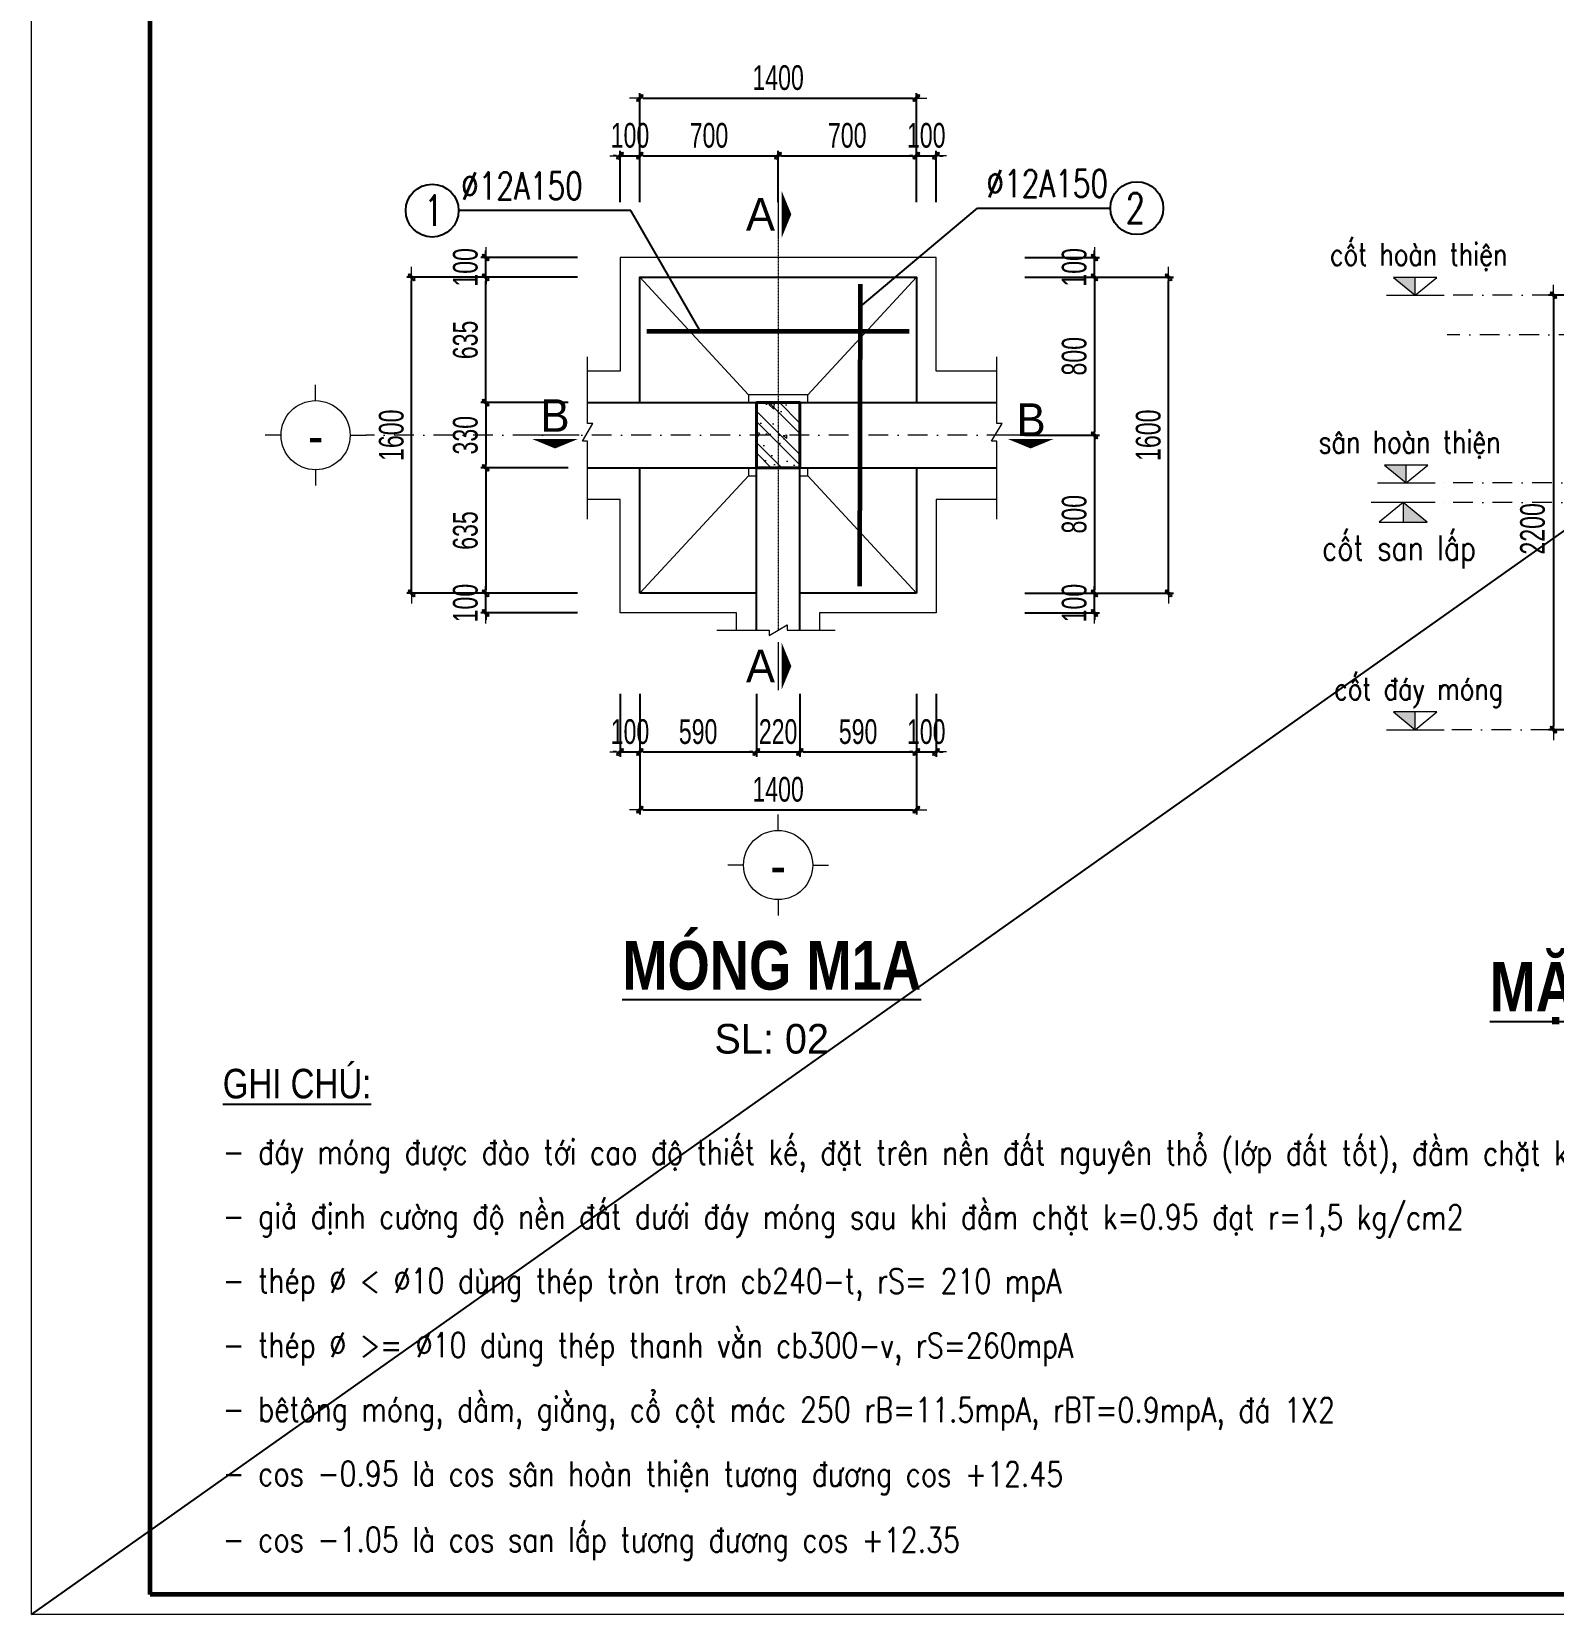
# Model space of a CAD drawing. Header units: millimetres. Extents: x -211129 to 461116, y -574633 to 115.
# Drawn here: x -99409 to -91705, y -546541 to -538527 of the extents above; entities that cross this region are included whole.
import ezdxf
from ezdxf.enums import TextEntityAlignment as Align

# ---------------------------------------------------------------- set-up
doc = ezdxf.new("R2010")
doc.units = ezdxf.units.MM
doc.header["$MEASUREMENT"] = 0
doc.header["$PDMODE"] = 32
doc.linetypes.add('DASHDOT', pattern=[1, 0.5, -0.25, 0, -0.25])
doc.linetypes.add('HIDDEN', pattern=[0.375, 0.25, -0.125])
doc.layers.get('Defpoints').update_dxf_attribs({"color": 1})
doc.layers.add('KCS_Plotter', color=11, linetype='Continuous', plot=False)
for name, color, linetype, lineweight in [('Khungten_LCDI', 7, 'Continuous', 5), ('LC Dim', 8, 'Continuous', 18), ('LC Hatch', 252, 'Continuous', 9), ('LC ISO', 153, 'Continuous', 13), ('LC Khac', 4, 'Continuous', 9), ('LC MANH DUT', 35, 'HIDDEN', 5), ('LC Net dam2', 6, 'Continuous', 40), ('LC Net dam3', 1, 'Continuous', 60), ('LC Net manh', 133, 'Continuous', 5), ('LC Net thay', 63, 'Continuous', 25), ('LC Net truc', 79, 'DASHDOT', 13), ('LC Text1', 3, 'Continuous', 20), ('LC Text2', 7, 'Continuous', 25)]:
    doc.layers.add(name, color=color, linetype=linetype, lineweight=lineweight)
doc.styles.add('HOATBIF', font='hoatbif.shx', dxfattribs={"width": 0.7})
doc.styles.add('Khungten', font='VHAVAN.TTF', dxfattribs={"width": 0.9, "height": 5000})
doc.styles.add('LC 1', font='VHAVANB.TTF')
doc.styles.add('LC 3', font='vnsimli.shx', dxfattribs={"width": 0.75})
doc.styles.add('LC3', font='VHARIALB.TTF', dxfattribs={"width": 0.8})
doc.styles.add('T1', font='Vnsimli.shx', dxfattribs={"width": 0.8})
doc.styles.add('T2', font='VHARIAL.TTF', dxfattribs={"width": 0.8})
doc.styles.add('Title', font='VHBLACK.TTF', dxfattribs={"width": 0.8})
doc.dimstyles.new('1-100(1-50)', dxfattribs={"dimscale": 50, "dimtxt": 2.5, "dimasz": 0.35, "dimexe": 0.5, "dimexo": 0, "dimgap": 0.8, "dimtad": 1, "dimdec": 0, "dimzin": 0, "dimdsep": 46, "dimtxsty": 'HOATBIF', "dimblk1": 'DOT', "dimblk2": 'DOT', "dimsah": 1, "dimcen": -1, "dimdle": 1, "dimclrd": 256, "dimclre": 256, "dimclrt": 4, "dimadec": 3, "dimazin": 2, "dimtfac": 0.333333, "dimtdec": 0, "dimtix": 1, "dimtmove": 2, "dimatfit": 3, "dimldrblk": 'DOT', "dimfxl": 1, "dimtvp": 0.833333, "dimtolj": 1, "dimtzin": 0, "dimarcsym": 0})

# ---------------------------------------------------------------- blocks, each defined once
blk = doc.blocks.new('lcdi fix')
at = {"layer": 'Defpoints', "lineweight": 0}
blk.add_lwpolyline([(-1200, -14850), (-1200, 14850), (40800, 14850), (40800, -14850)], close=True, dxfattribs=at)
at = {"layer": 'Khungten_LCDI', "color": 5, "lineweight": 60}
blk.add_lwpolyline([(0, -14650), (0, 14650), (40600, 14650), (40600, -14650)], close=True, dxfattribs=at)
at = {"color": 7, "style": 'Khungten', "width": 0.8}
for tag, p in [('REVISION', (39499, -10746)), ('NGAYHT', (39546, -11609))]:
    blk.add_attdef(tag, text='', height=200, dxfattribs=at).set_placement(p, align=Align.CENTER)
at = {"layer": 'LC Text1', "color": 3, "style": 'LC 1', "width": 1.834006}
for tag, p, p2 in [('TENBANVE1', (36913, -8886), (40339, -8886)), ('TENBANVE2', (36913, -9562), (40339, -9562))]:
    blk.add_attdef(tag, text='', height=250, dxfattribs=at).set_placement(p, p2, align=Align.FIT)
at = {"layer": 'LC Text1', "style": 'Title', "width": 0.7}
blk.add_attdef('SOBANVE', text='', height=250, dxfattribs=at).set_placement((39562, -13896), align=Align.CENTER)
blk = doc.blocks.new('DOT')
at = {"layer": 'LC Dim'}
blk.add_line((-3, 0), (3, 0), dxfattribs=at)
at = {"layer": 'LC Dim', "color": 4}
blk.add_line((-1, -1), (1, 1), dxfattribs=at)
blk.add_lwpolyline([(0.5, 1), (-1, -0.5), (-0.5, -1), (1, 0.5)], close=True, dxfattribs=at)
blk = doc.blocks.new('*D104')
at = {"layer": 'Defpoints', "color": 0, "ltscale": 2, "transparency": 16777216}
for p in [(-96430, -541881.1), (-96330, -541881.1), (-96330, -542174.8)]:
    blk.add_point(p, dxfattribs=at)
at = {"layer": 'LC Dim', "lineweight": -2, "ltscale": 2, "transparency": 16777216}
for p, q in [((-96430, -541881.1), (-96430, -542199.8)), ((-96330, -541881.1), (-96330, -542199.8)), ((-96447.5, -542174.8), (-96465, -542174.8)), ((-96430, -542174.8), (-96330, -542174.8)), ((-96312.5, -542174.8), (-96295, -542174.8))]:
    blk.add_line(p, q, dxfattribs=at)
at = {"layer": 'LC Dim', "lineweight": -2, "ltscale": 2, "transparency": 16777216, "xscale": 17.5, "yscale": 17.5, "zscale": 17.5}
blk.add_blockref('DOT', (-96430, -542174.8), dxfattribs=at)
at = {"layer": 'LC Dim', "lineweight": -2, "ltscale": 2, "transparency": 16777216, "xscale": 17.5, "yscale": 17.5, "zscale": 17.5, "rotation": 180}
blk.add_blockref('DOT', (-96330, -542174.8), dxfattribs=at)
at = {"layer": 'LC Dim', "color": 4, "ltscale": 2, "transparency": 16777216, "insert": (-96380, -542072.3), "char_height": 125, "attachment_point": 5, "style": 'HOATBIF'}
blk.add_mtext('\\A1;100', dxfattribs=at)
blk = doc.blocks.new('_Dot')
at = {"color": 0, "linetype": 'ByBlock', "lineweight": -2}
blk.add_line((-0.5, 0), (-1, 0), dxfattribs=at)
at = {"color": 0, "linetype": 'ByBlock', "const_width": 0.5}
blk.add_lwpolyline([(-0.25, 0, 1), (0.25, 0, 1)], format="xyb", close=True, dxfattribs=at)
blk = doc.blocks.new('*D105')
at = {"layer": 'Defpoints', "color": 0, "transparency": 16777216}
for p in [(-96330, -541881.1), (-95740, -541881.1), (-95740, -542174.8)]:
    blk.add_point(p, dxfattribs=at)
at = {"layer": 'LC Dim', "lineweight": -2, "transparency": 16777216}
for p, q in [((-96330, -541881.1), (-96330, -542199.8)), ((-95740, -541881.1), (-95740, -542199.8)), ((-96312.5, -542174.8), (-95757.5, -542174.8))]:
    blk.add_line(p, q, dxfattribs=at)
at = {"layer": 'LC Dim', "lineweight": -2, "transparency": 16777216, "xscale": 17.5, "yscale": 17.5, "zscale": 17.5, "rotation": 180}
blk.add_blockref('DOT', (-96330, -542174.8), dxfattribs=at)
at = {"layer": 'LC Dim', "lineweight": -2, "transparency": 16777216, "xscale": 17.5, "yscale": 17.5, "zscale": 17.5}
blk.add_blockref('DOT', (-95740, -542174.8), dxfattribs=at)
at = {"layer": 'LC Dim', "color": 4, "transparency": 16777216, "insert": (-96035, -542072.3), "char_height": 125, "attachment_point": 5, "style": 'HOATBIF'}
blk.add_mtext('\\A1;590', dxfattribs=at)
blk = doc.blocks.new('*D106')
at = {"layer": 'Defpoints', "color": 0, "transparency": 16777216}
for p in [(-95520, -541881.1), (-94930, -541881.1), (-94930, -542174.8)]:
    blk.add_point(p, dxfattribs=at)
at = {"layer": 'LC Dim', "lineweight": -2, "transparency": 16777216}
for p, q in [((-95520, -541881.1), (-95520, -542199.8)), ((-94930, -541881.1), (-94930, -542199.8)), ((-95502.5, -542174.8), (-94947.5, -542174.8))]:
    blk.add_line(p, q, dxfattribs=at)
at = {"layer": 'LC Dim', "lineweight": -2, "transparency": 16777216, "xscale": 17.5, "yscale": 17.5, "zscale": 17.5, "rotation": 180}
blk.add_blockref('DOT', (-95520, -542174.8), dxfattribs=at)
at = {"layer": 'LC Dim', "lineweight": -2, "transparency": 16777216, "xscale": 17.5, "yscale": 17.5, "zscale": 17.5}
blk.add_blockref('DOT', (-94930, -542174.8), dxfattribs=at)
at = {"layer": 'LC Dim', "color": 4, "transparency": 16777216, "insert": (-95225, -542072.3), "char_height": 125, "attachment_point": 5, "style": 'HOATBIF'}
blk.add_mtext('\\A1;590', dxfattribs=at)
blk = doc.blocks.new('*D107')
at = {"layer": 'Defpoints', "color": 0, "transparency": 16777216}
for p in [(-94930, -541881.1), (-94830, -541881.1), (-94830, -542174.8)]:
    blk.add_point(p, dxfattribs=at)
at = {"layer": 'LC Dim', "lineweight": -2, "transparency": 16777216}
for p, q in [((-94930, -541881.1), (-94930, -542199.8)), ((-94830, -541881.1), (-94830, -542199.8)), ((-94947.5, -542174.8), (-94965, -542174.8)), ((-94930, -542174.8), (-94830, -542174.8)), ((-94812.5, -542174.8), (-94795, -542174.8))]:
    blk.add_line(p, q, dxfattribs=at)
at = {"layer": 'LC Dim', "lineweight": -2, "transparency": 16777216, "xscale": 17.5, "yscale": 17.5, "zscale": 17.5}
blk.add_blockref('DOT', (-94930, -542174.8), dxfattribs=at)
at = {"layer": 'LC Dim', "lineweight": -2, "transparency": 16777216, "xscale": 17.5, "yscale": 17.5, "zscale": 17.5, "rotation": 180}
blk.add_blockref('DOT', (-94830, -542174.8), dxfattribs=at)
at = {"layer": 'LC Dim', "color": 4, "transparency": 16777216, "insert": (-94880, -542072.3), "char_height": 125, "attachment_point": 5, "style": 'HOATBIF'}
blk.add_mtext('\\A1;100', dxfattribs=at)
blk = doc.blocks.new('*D108')
at = {"layer": 'Defpoints', "color": 0, "transparency": 16777216}
for p in [(-96330, -541881.1), (-94930, -541881.1), (-94930, -542467)]:
    blk.add_point(p, dxfattribs=at)
at = {"layer": 'LC Dim', "lineweight": -2, "transparency": 16777216}
for p, q in [((-96330, -541881.1), (-96330, -542492)), ((-94930, -541881.1), (-94930, -542492)), ((-96312.5, -542467), (-94947.5, -542467))]:
    blk.add_line(p, q, dxfattribs=at)
at = {"layer": 'LC Dim', "lineweight": -2, "transparency": 16777216, "xscale": 17.5, "yscale": 17.5, "zscale": 17.5, "rotation": 180}
blk.add_blockref('DOT', (-96330, -542467), dxfattribs=at)
at = {"layer": 'LC Dim', "lineweight": -2, "transparency": 16777216, "xscale": 17.5, "yscale": 17.5, "zscale": 17.5}
blk.add_blockref('DOT', (-94930, -542467), dxfattribs=at)
at = {"layer": 'LC Dim', "color": 4, "transparency": 16777216, "insert": (-95630, -542364.5), "char_height": 125, "attachment_point": 5, "style": 'HOATBIF'}
blk.add_mtext('\\A1;1400', dxfattribs=at)
blk = doc.blocks.new('*D109')
at = {"layer": 'Defpoints', "color": 0, "transparency": 16777216}
for p in [(-94380.1, -541370.9), (-94028, -541370.9), (-94380.1, -541470.9)]:
    blk.add_point(p, dxfattribs=at)
at = {"layer": 'LC Dim', "lineweight": -2, "transparency": 16777216}
for p, q in [((-94380.1, -541370.9), (-94003, -541370.9)), ((-94028, -541353.4), (-94028, -541335.9)), ((-94028, -541470.9), (-94028, -541370.9)), ((-94380.1, -541470.9), (-94003, -541470.9)), ((-94028, -541488.4), (-94028, -541505.9))]:
    blk.add_line(p, q, dxfattribs=at)
at = {"layer": 'LC Dim', "lineweight": -2, "transparency": 16777216, "xscale": 17.5, "yscale": 17.5, "zscale": 17.5}
for p, rotation in [((-94028, -541370.9), 270), ((-94028, -541470.9), 90)]:
    blk.add_blockref('DOT', p, dxfattribs=dict(at, rotation=rotation))
at = {"layer": 'LC Dim', "color": 4, "transparency": 16777216, "insert": (-94130.5, -541420.9), "char_height": 125, "attachment_point": 5, "rotation": 90, "style": 'HOATBIF'}
blk.add_mtext('\\A1;100', dxfattribs=at)
blk = doc.blocks.new('*D110')
at = {"layer": 'Defpoints', "color": 0, "transparency": 16777216}
for p in [(-94380.1, -539670.9), (-94028, -539670.9), (-94380.1, -539770.9)]:
    blk.add_point(p, dxfattribs=at)
at = {"layer": 'LC Dim', "lineweight": -2, "transparency": 16777216}
for p, q in [((-94028, -539653.4), (-94028, -539635.9)), ((-94380.1, -539670.9), (-94003, -539670.9)), ((-94028, -539770.9), (-94028, -539670.9)), ((-94380.1, -539770.9), (-94003, -539770.9)), ((-94028, -539788.4), (-94028, -539805.9))]:
    blk.add_line(p, q, dxfattribs=at)
at = {"layer": 'LC Dim', "lineweight": -2, "transparency": 16777216, "xscale": 17.5, "yscale": 17.5, "zscale": 17.5}
for p, rotation in [((-94028, -539670.9), 270), ((-94028, -539770.9), 90)]:
    blk.add_blockref('DOT', p, dxfattribs=dict(at, rotation=rotation))
at = {"layer": 'LC Dim', "color": 4, "transparency": 16777216, "insert": (-94130.5, -539720.9), "char_height": 125, "attachment_point": 5, "rotation": 90, "style": 'HOATBIF'}
blk.add_mtext('\\A1;100', dxfattribs=at)
blk = doc.blocks.new('*D111')
at = {"layer": 'Defpoints', "color": 0, "transparency": 16777216}
for p in [(-94380.1, -539770.9), (-93653, -539770.9), (-94380.1, -541370.9)]:
    blk.add_point(p, dxfattribs=at)
at = {"layer": 'LC Dim', "lineweight": -2, "transparency": 16777216}
for p, q in [((-94380.1, -539770.9), (-93628, -539770.9)), ((-93653, -541353.4), (-93653, -539788.4)), ((-94380.1, -541370.9), (-93628, -541370.9))]:
    blk.add_line(p, q, dxfattribs=at)
at = {"layer": 'LC Dim', "lineweight": -2, "transparency": 16777216, "xscale": 17.5, "yscale": 17.5, "zscale": 17.5}
for p, rotation in [((-93653, -539770.9), 90), ((-93653, -541370.9), 270)]:
    blk.add_blockref('DOT', p, dxfattribs=dict(at, rotation=rotation))
at = {"layer": 'LC Dim', "color": 4, "transparency": 16777216, "insert": (-93755.5, -540570.9), "char_height": 125, "attachment_point": 5, "rotation": 90, "style": 'HOATBIF'}
blk.add_mtext('\\A1;1600', dxfattribs=at)
blk = doc.blocks.new('*D112')
at = {"layer": 'Defpoints', "color": 0, "ltscale": 2, "transparency": 16777216}
for p in [(-96330, -539155.6), (-96430, -539390.2), (-96330, -539390.2)]:
    blk.add_point(p, dxfattribs=at)
at = {"layer": 'LC Dim', "lineweight": -2, "ltscale": 2, "transparency": 16777216}
for p, q in [((-96447.5, -539155.6), (-96465, -539155.6)), ((-96430, -539390.2), (-96430, -539130.6)), ((-96430, -539155.6), (-96330, -539155.6)), ((-96330, -539390.2), (-96330, -539130.6)), ((-96312.5, -539155.6), (-96295, -539155.6))]:
    blk.add_line(p, q, dxfattribs=at)
at = {"layer": 'LC Dim', "lineweight": -2, "ltscale": 2, "transparency": 16777216, "xscale": 17.5, "yscale": 17.5, "zscale": 17.5}
blk.add_blockref('DOT', (-96430, -539155.6), dxfattribs=at)
at = {"layer": 'LC Dim', "lineweight": -2, "ltscale": 2, "transparency": 16777216, "xscale": 17.5, "yscale": 17.5, "zscale": 17.5, "rotation": 180}
blk.add_blockref('DOT', (-96330, -539155.6), dxfattribs=at)
at = {"layer": 'LC Dim', "color": 4, "ltscale": 2, "transparency": 16777216, "insert": (-96380, -539053.1), "char_height": 125, "attachment_point": 5, "style": 'HOATBIF'}
blk.add_mtext('\\A1;100', dxfattribs=at)
blk = doc.blocks.new('*D113')
at = {"layer": 'Defpoints', "color": 0, "transparency": 16777216}
for p in [(-95630, -539155.6), (-96330, -539390.2), (-95630, -539390.2)]:
    blk.add_point(p, dxfattribs=at)
at = {"layer": 'LC Dim', "lineweight": -2, "transparency": 16777216}
for p, q in [((-96330, -539390.2), (-96330, -539130.6)), ((-96312.5, -539155.6), (-95647.5, -539155.6)), ((-95630, -539390.2), (-95630, -539130.6))]:
    blk.add_line(p, q, dxfattribs=at)
at = {"layer": 'LC Dim', "lineweight": -2, "transparency": 16777216, "xscale": 17.5, "yscale": 17.5, "zscale": 17.5, "rotation": 180}
blk.add_blockref('DOT', (-96330, -539155.6), dxfattribs=at)
at = {"layer": 'LC Dim', "lineweight": -2, "transparency": 16777216, "xscale": 17.5, "yscale": 17.5, "zscale": 17.5}
blk.add_blockref('DOT', (-95630, -539155.6), dxfattribs=at)
at = {"layer": 'LC Dim', "color": 4, "transparency": 16777216, "insert": (-95980, -539053.1), "char_height": 125, "attachment_point": 5, "style": 'HOATBIF'}
blk.add_mtext('\\A1;700', dxfattribs=at)
blk = doc.blocks.new('*D114')
at = {"layer": 'Defpoints', "color": 0, "transparency": 16777216}
for p in [(-94930, -539155.6), (-95630, -539390.2), (-94930, -539390.2)]:
    blk.add_point(p, dxfattribs=at)
at = {"layer": 'LC Dim', "lineweight": -2, "transparency": 16777216}
for p, q in [((-95630, -539390.2), (-95630, -539130.6)), ((-95612.5, -539155.6), (-94947.5, -539155.6)), ((-94930, -539390.2), (-94930, -539130.6))]:
    blk.add_line(p, q, dxfattribs=at)
at = {"layer": 'LC Dim', "lineweight": -2, "transparency": 16777216, "xscale": 17.5, "yscale": 17.5, "zscale": 17.5, "rotation": 180}
blk.add_blockref('DOT', (-95630, -539155.6), dxfattribs=at)
at = {"layer": 'LC Dim', "lineweight": -2, "transparency": 16777216, "xscale": 17.5, "yscale": 17.5, "zscale": 17.5}
blk.add_blockref('DOT', (-94930, -539155.6), dxfattribs=at)
at = {"layer": 'LC Dim', "color": 4, "transparency": 16777216, "insert": (-95280, -539053.1), "char_height": 125, "attachment_point": 5, "style": 'HOATBIF'}
blk.add_mtext('\\A1;700', dxfattribs=at)
blk = doc.blocks.new('*D115')
at = {"layer": 'Defpoints', "color": 0, "transparency": 16777216}
for p in [(-94830, -539155.6), (-94930, -539390.2), (-94830, -539390.2)]:
    blk.add_point(p, dxfattribs=at)
at = {"layer": 'LC Dim', "lineweight": -2, "transparency": 16777216}
for p, q in [((-94947.5, -539155.6), (-94965, -539155.6)), ((-94930, -539390.2), (-94930, -539130.6)), ((-94930, -539155.6), (-94830, -539155.6)), ((-94830, -539390.2), (-94830, -539130.6)), ((-94812.5, -539155.6), (-94795, -539155.6))]:
    blk.add_line(p, q, dxfattribs=at)
at = {"layer": 'LC Dim', "lineweight": -2, "transparency": 16777216, "xscale": 17.5, "yscale": 17.5, "zscale": 17.5}
blk.add_blockref('DOT', (-94930, -539155.6), dxfattribs=at)
at = {"layer": 'LC Dim', "lineweight": -2, "transparency": 16777216, "xscale": 17.5, "yscale": 17.5, "zscale": 17.5, "rotation": 180}
blk.add_blockref('DOT', (-94830, -539155.6), dxfattribs=at)
at = {"layer": 'LC Dim', "color": 4, "transparency": 16777216, "insert": (-94880, -539053.1), "char_height": 125, "attachment_point": 5, "style": 'HOATBIF'}
blk.add_mtext('\\A1;100', dxfattribs=at)
blk = doc.blocks.new('*D116')
at = {"layer": 'Defpoints', "color": 0, "transparency": 16777216}
for p in [(-94930, -538863.4), (-96330, -539390.2), (-94930, -539390.2)]:
    blk.add_point(p, dxfattribs=at)
at = {"layer": 'LC Dim', "lineweight": -2, "transparency": 16777216}
for p, q in [((-96330, -539390.2), (-96330, -538838.4)), ((-94930, -539390.2), (-94930, -538838.4)), ((-96312.5, -538863.4), (-94947.5, -538863.4))]:
    blk.add_line(p, q, dxfattribs=at)
at = {"layer": 'LC Dim', "lineweight": -2, "transparency": 16777216, "xscale": 17.5, "yscale": 17.5, "zscale": 17.5, "rotation": 180}
blk.add_blockref('DOT', (-96330, -538863.4), dxfattribs=at)
at = {"layer": 'LC Dim', "lineweight": -2, "transparency": 16777216, "xscale": 17.5, "yscale": 17.5, "zscale": 17.5}
blk.add_blockref('DOT', (-94930, -538863.4), dxfattribs=at)
at = {"layer": 'LC Dim', "color": 4, "transparency": 16777216, "insert": (-95630, -538760.9), "char_height": 125, "attachment_point": 5, "style": 'HOATBIF'}
blk.add_mtext('\\A1;1400', dxfattribs=at)
blk = doc.blocks.new('*D117')
at = {"layer": 'Defpoints', "color": 0, "transparency": 16777216}
for p in [(-95740, -541881.1), (-95520, -541881.1), (-95520, -542174.8)]:
    blk.add_point(p, dxfattribs=at)
at = {"layer": 'LC Dim', "lineweight": -2, "transparency": 16777216}
for p, q in [((-95740, -541881.1), (-95740, -542199.8)), ((-95520, -541881.1), (-95520, -542199.8)), ((-95757.5, -542174.8), (-95775, -542174.8)), ((-95740, -542174.8), (-95520, -542174.8)), ((-95502.5, -542174.8), (-95485, -542174.8))]:
    blk.add_line(p, q, dxfattribs=at)
at = {"layer": 'LC Dim', "lineweight": -2, "transparency": 16777216, "xscale": 17.5, "yscale": 17.5, "zscale": 17.5}
blk.add_blockref('DOT', (-95740, -542174.8), dxfattribs=at)
at = {"layer": 'LC Dim', "lineweight": -2, "transparency": 16777216, "xscale": 17.5, "yscale": 17.5, "zscale": 17.5, "rotation": 180}
blk.add_blockref('DOT', (-95520, -542174.8), dxfattribs=at)
at = {"layer": 'LC Dim', "color": 4, "transparency": 16777216, "insert": (-95630, -542072.3), "char_height": 125, "attachment_point": 5, "style": 'HOATBIF'}
blk.add_mtext('\\A1;220', dxfattribs=at)
blk = doc.blocks.new('*D118')
at = {"layer": 'Defpoints', "color": 0, "transparency": 16777216}
for p in [(-97110.6, -541370.9), (-96646.4, -541370.9), (-96646.4, -541470.9)]:
    blk.add_point(p, dxfattribs=at)
at = {"layer": 'LC Dim', "lineweight": -2, "transparency": 16777216}
for p, q in [((-96646.4, -541370.9), (-97135.6, -541370.9)), ((-97110.6, -541353.4), (-97110.6, -541335.9)), ((-97110.6, -541470.9), (-97110.6, -541370.9)), ((-96646.4, -541470.9), (-97135.6, -541470.9)), ((-97110.6, -541488.4), (-97110.6, -541505.9))]:
    blk.add_line(p, q, dxfattribs=at)
at = {"layer": 'LC Dim', "lineweight": -2, "transparency": 16777216, "xscale": 17.5, "yscale": 17.5, "zscale": 17.5}
for p, rotation in [((-97110.6, -541370.9), 270), ((-97110.6, -541470.9), 90)]:
    blk.add_blockref('DOT', p, dxfattribs=dict(at, rotation=rotation))
at = {"layer": 'LC Dim', "color": 4, "transparency": 16777216, "insert": (-97213.1, -541420.9), "char_height": 125, "attachment_point": 5, "rotation": 90, "style": 'HOATBIF'}
blk.add_mtext('\\A1;100', dxfattribs=at)
blk = doc.blocks.new('*D119')
at = {"layer": 'Defpoints', "color": 0, "transparency": 16777216}
for p in [(-97110.6, -539770.9), (-96692.6, -539770.9), (-96692.6, -540405.9)]:
    blk.add_point(p, dxfattribs=at)
at = {"layer": 'LC Dim', "lineweight": -2, "transparency": 16777216}
for p, q in [((-96692.6, -539770.9), (-97135.6, -539770.9)), ((-97110.6, -540388.4), (-97110.6, -539788.4)), ((-96692.6, -540405.9), (-97135.6, -540405.9))]:
    blk.add_line(p, q, dxfattribs=at)
at = {"layer": 'LC Dim', "lineweight": -2, "transparency": 16777216, "xscale": 17.5, "yscale": 17.5, "zscale": 17.5}
for p, rotation in [((-97110.6, -539770.9), 90), ((-97110.6, -540405.9), 270)]:
    blk.add_blockref('DOT', p, dxfattribs=dict(at, rotation=rotation))
at = {"layer": 'LC Dim', "color": 4, "transparency": 16777216, "insert": (-97213.1, -540088.4), "char_height": 125, "attachment_point": 5, "rotation": 90, "style": 'HOATBIF'}
blk.add_mtext('\\A1;635', dxfattribs=at)
blk = doc.blocks.new('*D120')
at = {"layer": 'Defpoints', "color": 0, "transparency": 16777216}
for p in [(-97110.6, -539670.9), (-96646.4, -539670.9), (-96646.4, -539770.9)]:
    blk.add_point(p, dxfattribs=at)
at = {"layer": 'LC Dim', "lineweight": -2, "transparency": 16777216}
for p, q in [((-97110.6, -539653.4), (-97110.6, -539635.9)), ((-96646.4, -539670.9), (-97135.6, -539670.9)), ((-97110.6, -539770.9), (-97110.6, -539670.9)), ((-96646.4, -539770.9), (-97135.6, -539770.9)), ((-97110.6, -539788.4), (-97110.6, -539805.9))]:
    blk.add_line(p, q, dxfattribs=at)
at = {"layer": 'LC Dim', "lineweight": -2, "transparency": 16777216, "xscale": 17.5, "yscale": 17.5, "zscale": 17.5}
for p, rotation in [((-97110.6, -539670.9), 270), ((-97110.6, -539770.9), 90)]:
    blk.add_blockref('DOT', p, dxfattribs=dict(at, rotation=rotation))
at = {"layer": 'LC Dim', "color": 4, "transparency": 16777216, "insert": (-97213.1, -539720.9), "char_height": 125, "attachment_point": 5, "rotation": 90, "style": 'HOATBIF'}
blk.add_mtext('\\A1;100', dxfattribs=at)
blk = doc.blocks.new('*D121')
at = {"layer": 'Defpoints', "color": 0, "transparency": 16777216}
for p in [(-97485.6, -539770.9), (-96646.4, -539770.9), (-96646.4, -541370.9)]:
    blk.add_point(p, dxfattribs=at)
at = {"layer": 'LC Dim', "lineweight": -2, "transparency": 16777216}
for p, q in [((-96646.4, -539770.9), (-97510.6, -539770.9)), ((-97485.6, -541353.4), (-97485.6, -539788.4)), ((-96646.4, -541370.9), (-97510.6, -541370.9))]:
    blk.add_line(p, q, dxfattribs=at)
at = {"layer": 'LC Dim', "lineweight": -2, "transparency": 16777216, "xscale": 17.5, "yscale": 17.5, "zscale": 17.5}
for p, rotation in [((-97485.6, -539770.9), 90), ((-97485.6, -541370.9), 270)]:
    blk.add_blockref('DOT', p, dxfattribs=dict(at, rotation=rotation))
at = {"layer": 'LC Dim', "color": 4, "transparency": 16777216, "insert": (-97588.1, -540570.9), "char_height": 125, "attachment_point": 5, "rotation": 90, "style": 'HOATBIF'}
blk.add_mtext('\\A1;1600', dxfattribs=at)
blk = doc.blocks.new('TTRUC')
at = {"layer": 'LC ISO'}
for p, q in [((0, 6.95), (0, 10.13)), ((-6.95, 0), (-10.13, 0)), ((6.95, 0), (10.13, 0)), ((0, -6.95), (0, -10.13))]:
    blk.add_line(p, q, dxfattribs=at)
at = {"layer": 'LC Net manh'}
blk.add_circle((0, 0), 6.95, dxfattribs=at)
blk = doc.blocks.new('*D177')
at = {"layer": 'Defpoints', "color": 0, "transparency": 16777216}
for p in [(-96692.6, -540405.9), (-97110.6, -540735.9), (-96692.6, -540735.9)]:
    blk.add_point(p, dxfattribs=at)
at = {"layer": 'LC Dim', "lineweight": -2, "transparency": 16777216}
for p, q in [((-96692.6, -540405.9), (-97135.6, -540405.9)), ((-97110.6, -540423.4), (-97110.6, -540718.4)), ((-96692.6, -540735.9), (-97135.6, -540735.9))]:
    blk.add_line(p, q, dxfattribs=at)
at = {"layer": 'LC Dim', "lineweight": -2, "transparency": 16777216, "xscale": 17.5, "yscale": 17.5, "zscale": 17.5}
for p, rotation in [((-97110.6, -540405.9), 90), ((-97110.6, -540735.9), 270)]:
    blk.add_blockref('DOT', p, dxfattribs=dict(at, rotation=rotation))
at = {"layer": 'LC Dim', "color": 4, "transparency": 16777216, "insert": (-97213.1, -540570.9), "char_height": 125, "attachment_point": 5, "rotation": 90, "style": 'HOATBIF'}
blk.add_mtext('\\A1;330', dxfattribs=at)
blk = doc.blocks.new('*D178')
at = {"layer": 'Defpoints', "color": 0, "transparency": 16777216}
for p in [(-96692.6, -540735.9), (-97110.6, -541370.9), (-96692.6, -541370.9)]:
    blk.add_point(p, dxfattribs=at)
at = {"layer": 'LC Dim', "lineweight": -2, "transparency": 16777216}
for p, q in [((-96692.6, -540735.9), (-97135.6, -540735.9)), ((-97110.6, -540753.4), (-97110.6, -541353.4)), ((-96692.6, -541370.9), (-97135.6, -541370.9))]:
    blk.add_line(p, q, dxfattribs=at)
at = {"layer": 'LC Dim', "lineweight": -2, "transparency": 16777216, "xscale": 17.5, "yscale": 17.5, "zscale": 17.5}
for p, rotation in [((-97110.6, -540735.9), 90), ((-97110.6, -541370.9), 270)]:
    blk.add_blockref('DOT', p, dxfattribs=dict(at, rotation=rotation))
at = {"layer": 'LC Dim', "color": 4, "transparency": 16777216, "insert": (-97213.1, -541053.4), "char_height": 125, "attachment_point": 5, "rotation": 90, "style": 'HOATBIF'}
blk.add_mtext('\\A1;635', dxfattribs=at)
blk = doc.blocks.new('*D179')
at = {"layer": 'Defpoints', "color": 0, "transparency": 16777216}
for p in [(-94380.1, -539770.9), (-94380.1, -540570.9), (-94028, -540570.9)]:
    blk.add_point(p, dxfattribs=at)
at = {"layer": 'LC Dim', "lineweight": -2, "transparency": 16777216}
for p, q in [((-94380.1, -539770.9), (-94003, -539770.9)), ((-94028, -539788.4), (-94028, -540553.4)), ((-94380.1, -540570.9), (-94003, -540570.9))]:
    blk.add_line(p, q, dxfattribs=at)
at = {"layer": 'LC Dim', "lineweight": -2, "transparency": 16777216, "xscale": 17.5, "yscale": 17.5, "zscale": 17.5}
for p, rotation in [((-94028, -539770.9), 90), ((-94028, -540570.9), 270)]:
    blk.add_blockref('DOT', p, dxfattribs=dict(at, rotation=rotation))
at = {"layer": 'LC Dim', "color": 4, "transparency": 16777216, "insert": (-94130.5, -540170.9), "char_height": 125, "attachment_point": 5, "rotation": 90, "style": 'HOATBIF'}
blk.add_mtext('\\A1;800', dxfattribs=at)
blk = doc.blocks.new('*D180')
at = {"layer": 'Defpoints', "color": 0, "transparency": 16777216}
for p in [(-94380.1, -540570.9), (-94380.1, -541370.9), (-94028, -541370.9)]:
    blk.add_point(p, dxfattribs=at)
at = {"layer": 'LC Dim', "lineweight": -2, "transparency": 16777216}
for p, q in [((-94380.1, -540570.9), (-94003, -540570.9)), ((-94028, -540588.4), (-94028, -541353.4)), ((-94380.1, -541370.9), (-94003, -541370.9))]:
    blk.add_line(p, q, dxfattribs=at)
at = {"layer": 'LC Dim', "lineweight": -2, "transparency": 16777216, "xscale": 17.5, "yscale": 17.5, "zscale": 17.5}
for p, rotation in [((-94028, -540570.9), 90), ((-94028, -541370.9), 270)]:
    blk.add_blockref('DOT', p, dxfattribs=dict(at, rotation=rotation))
at = {"layer": 'LC Dim', "color": 4, "transparency": 16777216, "insert": (-94130.5, -540970.9), "char_height": 125, "attachment_point": 5, "rotation": 90, "style": 'HOATBIF'}
blk.add_mtext('\\A1;800', dxfattribs=at)
blk = doc.blocks.new('TIEUDE1')
at = {"layer": 'LC Text2', "color": 7, "style": 'LC 1'}
blk.add_attdef('TIªU§Ò', text='', height=5, dxfattribs=at).set_placement((0, 0), align=Align.BOTTOM_CENTER)
blk.add_attdef('TL', text='', height=3, dxfattribs=at).set_placement((0, -2), align=Align.TOP_CENTER)
blk = doc.blocks.new('Caodo1')
at = {"layer": 'LC Text1'}
blk.add_hatch(color=4, dxfattribs=at).paths.add_polyline_path([(0, 200), (0, 0), (243, 200)])
at = {"layer": 'LC Text1', "color": 4}
for p, q in [((0, 0), (0, 200)), ((324, 0), (-324, 0))]:
    blk.add_line(p, q, dxfattribs=at)
blk.add_lwpolyline([(-243, 200), (243, 200), (0, 0), (0, 0)], close=True, dxfattribs=at)
at = {"layer": 'LC Text1', "color": 4, "style": 'T1', "width": 0.8}
blk.add_attdef('%%P0,00', text='', height=250, dxfattribs=at).set_placement((-39, 460), align=Align.MIDDLE_CENTER)
blk = doc.blocks.new('*D211')
at = {"layer": 'Defpoints', "color": 0, "ltscale": 2, "transparency": 16777216}
for p in [(-90829.5, -539861.8), (-91704.1, -542061.8), (-90829.5, -542061.8)]:
    blk.add_point(p, dxfattribs=at)
at = {"layer": 'LC Dim', "lineweight": -2, "ltscale": 2, "transparency": 16777216}
for p, q in [((-90829.5, -539861.8), (-91729.1, -539861.8)), ((-91704.1, -539879.3), (-91704.1, -542044.3)), ((-90829.5, -542061.8), (-91729.1, -542061.8))]:
    blk.add_line(p, q, dxfattribs=at)
at = {"layer": 'LC Dim', "lineweight": -2, "ltscale": 2, "transparency": 16777216, "xscale": 17.5, "yscale": 17.5, "zscale": 17.5}
for p, rotation in [((-91704.1, -539861.8), 90), ((-91704.1, -542061.8), 270)]:
    blk.add_blockref('DOT', p, dxfattribs=dict(at, rotation=rotation))
at = {"layer": 'LC Dim', "color": 4, "ltscale": 2, "transparency": 16777216, "insert": (-91809.8, -541045), "char_height": 125, "attachment_point": 5, "rotation": 90, "style": 'HOATBIF'}
blk.add_mtext('\\A1;2200', dxfattribs=at)

msp = doc.modelspace()

# ---------------------------------------------------------------- hatches: boundary and pattern name
at = {"layer": 'LC Hatch', "ltscale": 2}
h = msp.add_hatch(dxfattribs=at)
h.set_pattern_fill('BTCT', color=256, scale=30, angle=90)
h.set_pattern_definition([(140, (-32734.67, -81025.82), (18.82564, 215.178055), [22.5, -247.5]), (85, (-32734.67, -81025.82), (-225.65764, -41.6254), [18, -198]), (190.4514, (-32733.1, -81007.9), (-206.83186, 173.55281), [19.12206, -210.34263]), (136.1842, (-32794.67, -81025.82), (49.6557, 320.17231), [33.75, -371.25]), (186.6356, (-32790.53, -80999.14), (-292.23536, 280.39881), [28.68309, -315.5139]), (81.1842, (-32794.67, -81025.82), (-292.23558, 280.39858), [27, -297]), (111, (-32779.67, -80995.82), (120.78567, 179.072116), [22.5, -247.5]), (56, (-32779.67, -80995.82), (-217.54501, 72.9946), [18, -198]), (161.4514, (-32769.6, -80980.9), (-96.75915, 252.06679), [19.12206, -210.34263]), (127.5, (-32734.67, -81025.824), (-99.868156, 3.647957), [0, -195.6, 0, -201, 0, -198.75]), (97.5, (-32734.67, -81025.82), (-118.323514, 78.92086), [0, -114.6, 0, -191.1, 0, -75.75]), (57.5, (-32734.67, -81092.724), (6.766462, 160.146731), [0, -75, 0, -234, 0, -310.5]), (47.5, (-32734.67, -81122.72), (-30.031495, 174.95585), [0, -97.5, 0, -155.4, 0, -220.5]), (135, (-32734.67, -81025.82), (-79.549513, -79.549513), []), (135, (-32734.67, -80972.79), (-79.549513, -79.549513), [])])
h.paths.add_polyline_path([(-95740, -540735.9), (-95520, -540735.9), (-95520, -540405.9), (-95740, -540405.9)])

# ---------------------------------------------------------------- linework, layer by layer
at = {"layer": 'KCS_Plotter'}
msp.add_line((-99409.4, -546541.2), (-78409.4, -531691.2), dxfattribs=at)
at = {"layer": 'LC Khac', "color": 1, "ltscale": 2}
for p, q in [((-95630, -539331.1), (-95630, -539573.8)), ((-96638.1, -540570.9), (-96880.8, -540570.9)), ((-94229.8, -540570.9), (-94472.6, -540570.9)), ((-95630, -541618.6), (-95630, -541861.3))]:
    msp.add_line(p, q, dxfattribs=at)
for points in [[(-95563, -539452.5, 0, 235.7, 0), (-95611.7, -539452.5, 137.5, 137.5, 0)], [(-96759.4, -540637.9, 0, 235.7, 0), (-96759.4, -540589.2, 137.5, 137.5, 0)], [(-94351.2, -540637.9, 0, 235.7, 0), (-94351.2, -540589.2, 137.5, 137.5, 0)], [(-95563, -541740, 0, 235.7, 0), (-95611.7, -541740, 137.5, 137.5, 0)]]:
    msp.add_lwpolyline(points, format="xyseb", dxfattribs=at)
at = {"layer": 'LC MANH DUT', "ltscale": 100}
msp.add_lwpolyline([(-95520, -540735.9), (-95520, -540405.9), (-95740, -540405.9), (-95740, -540735.9)], close=True, dxfattribs=at)
at = {"layer": 'LC Net dam2', "ltscale": 5}
msp.add_lwpolyline([(-95520, -540735.9), (-95520, -540405.9), (-95740, -540405.9), (-95740, -540735.9)], close=True, dxfattribs=at)
at = {"layer": 'LC Net dam3'}
for p, q in [((-95216.2, -541334.3), (-95213.5, -539806.4)), ((-94966.7, -540045.1), (-96294, -540045.1))]:
    msp.add_line(p, q, dxfattribs=at)
at = {"layer": 'LC Net manh'}
for p, q in [((-95780, -540365.9), (-96330, -539770.9)), ((-95480, -540365.9), (-94930, -539770.9)), ((-95780, -540775.9), (-96330, -541370.9)), ((-95480, -540775.9), (-94930, -541370.9))]:
    msp.add_line(p, q, dxfattribs=at)
for points in [[(-94523, -540245.9), (-94830, -540245.9), (-94830, -539670.9), (-96430, -539670.9), (-96430, -540245.9), (-96595.2, -540245.9)], [(-95480, -540405.9), (-95480, -540365.9), (-95780, -540365.9), (-95780, -540405.9)], [(-95780, -540735.9), (-95780, -540775.9), (-95740, -540775.9)], [(-95520, -540775.9), (-95480, -540775.9), (-95480, -540735.9)], [(-95840, -541558.7), (-95840, -541470.9), (-96430, -541470.9), (-96430, -540895.9), (-96595.2, -540895.9)], [(-94523, -540895.9), (-94830, -540895.9), (-94830, -541470.9), (-95420, -541470.9), (-95420, -541558.7)]]:
    msp.add_lwpolyline(points, dxfattribs=at)
at = {"layer": 'LC Net manh', "ltscale": 2}
for points in [[(-96595.2, -540996.3), (-96595.2, -540600.7), (-96621.2, -540600.7), (-96567.6, -540510.7), (-96595.2, -540510.7), (-96595.2, -540174.6)], [(-94523, -540996.3), (-94523, -540600.7), (-94548.9, -540600.7), (-94495.3, -540510.7), (-94523, -540510.7), (-94523, -540174.6)], [(-95940.5, -541558.7), (-95675, -541558.7), (-95675, -541584.6), (-95585, -541531.1), (-95585, -541558.7), (-95340.5, -541558.7)]]:
    msp.add_lwpolyline(points, dxfattribs=at)
at = {"layer": 'LC Net thay'}
for p, q in [((-96595.2, -540405.9), (-94523, -540405.9)), ((-96595.2, -540735.9), (-94523, -540735.9)), ((-96330, -541370.9), (-96330, -540735.9)), ((-95740, -541558.7), (-95740, -540735.9)), ((-95520, -541558.7), (-95520, -540735.9)), ((-94930, -540735.9), (-94930, -541370.9)), ((-95740, -541370.9), (-96330, -541370.9)), ((-94930, -541370.9), (-95520, -541370.9))]:
    msp.add_line(p, q, dxfattribs=at)
for points in [[(-96330, -540405.9), (-96330, -539770.9), (-95740, -539770.9)], [(-95740, -539770.9), (-94930, -539770.9), (-94930, -540405.9)]]:
    msp.add_lwpolyline(points, dxfattribs=at)
at = {"layer": 'LC Net truc', "ltscale": 0.7}
msp.add_line((-95630, -539272.6), (-95630, -541557.9), dxfattribs=at)
at = {"layer": 'LC Net truc', "ltscale": 200}
for p, q in [((-89711.5, -539861.8), (-92242.8, -539861.8)), ((-90977.1, -540061.8), (-92242.8, -540061.8)), ((-94472.6, -540570.9), (-97716.6, -540570.9)), ((-89711.5, -540811.8), (-92304.2, -540811.8)), ((-89711.5, -540911.8), (-92304.2, -540911.8)), ((-90917.8, -542061.8), (-92242.8, -542061.8))]:
    msp.add_line(p, q, dxfattribs=at)
at = {"layer": 'LC Text2', "ltscale": 100}
for centre in [(-97381.8, -539433.4), (-93813.9, -539420.9)]:
    msp.add_circle(centre, 133.8, dxfattribs=at)

# ---------------------------------------------------------------- block references
at = {"layer": 'LC ISO', "xscale": 25.19610424696835, "yscale": 25.19610424696835, "zscale": 25.19610424696835}
for p in [(-97971.8, -540570.9), (-95630, -542747.3)]:
    msp.add_blockref('TTRUC', p, dxfattribs=at)
at = {"layer": 'LC Net thay', "xscale": 0.5000000000000013, "yscale": 0.5000000000000013, "zscale": 0.5000000000000013}
msp.add_blockref('lcdi fix', (-98809.4, -539116.2), dxfattribs=at)
at = {"layer": 'LC Text1'}
ref = msp.add_blockref('Caodo1', (-92404.1, -539861.8), dxfattribs=dict(at, xscale=-0.45, yscale=0.45, zscale=0.45))
ref.add_attrib('%%P0,00', 'cèt hoµn thiÖn', dxfattribs={"layer": 'LC Text2', "height": 112.5, "style": 'T1', "width": 0.8}).set_placement((-92386.6, -539655), align=Align.MIDDLE_CENTER)
ref = msp.add_blockref('Caodo1', (-92449.8, -540811.8), dxfattribs=dict(at, xscale=-0.45, yscale=0.45, zscale=0.45))
ref.add_attrib('%%P0,00', 's©n hoµn thiÖn', dxfattribs={"layer": 'LC Text2', "height": 112.5, "style": 'T1', "width": 0.8}).set_placement((-92432.3, -540605), align=Align.MIDDLE_CENTER)
ref = msp.add_blockref('Caodo1', (-92466, -540911.8), dxfattribs=dict(at, xscale=-0.5, yscale=0.5, zscale=0.5, rotation=179.9999999997046))
ref.add_attrib('%%P0,00', 'cèt san lÊp', dxfattribs={"layer": 'LC Text2', "height": 125, "style": 'T1', "width": 0.8}).set_placement((-92485.5, -541141.6), align=Align.MIDDLE_CENTER)
ref = msp.add_blockref('Caodo1', (-92404.1, -542061.8), dxfattribs=dict(at, xscale=-0.45, yscale=0.45, zscale=0.45))
ref.add_attrib('%%P0,00', 'cèt ®¸y mãng', dxfattribs={"layer": 'LC Text2', "height": 112.5, "style": 'T1', "width": 0.8}).set_placement((-92386.6, -541855), align=Align.MIDDLE_CENTER)
at = {"layer": 'LC Text2'}
ref = msp.add_blockref('TIEUDE1', (-95662.4, -543451.8), dxfattribs=dict(at, xscale=50.00000000009664, yscale=50.00000000009664, zscale=50.00000000009664))
ref.add_attrib('TIªU§Ò', '%%Umãng m1a', dxfattribs={"color": 7, "height": 246.221, "style": 'LC3', "width": 0.8}).set_placement((-95662.4, -543451.8), align=Align.BOTTOM_CENTER)
ref.add_attrib('TL', 'sl: 02', dxfattribs={"color": 7, "height": 150, "style": 'LC 1'}).set_placement((-95662.4, -543551.8), align=Align.TOP_CENTER)
ref = msp.add_blockref('TIEUDE1', (-91014.6, -543563.8), dxfattribs=dict(at, xscale=-50.8, yscale=50.8, zscale=50.8))
ref.add_attrib('TIªU§Ò', '%%UmÆt c¾t A - A', dxfattribs={"color": 7, "height": 250.16, "style": 'LC3', "width": 0.8}).set_placement((-91033.3, -543563.8), align=Align.BOTTOM_CENTER)

# ---------------------------------------------------------------- texts
at = {"ltscale": 2, "style": 'LC 1'}
for tag, text, p in [('A', 'A', (-95719.2, -539452.5)), ('B', 'B', (-96759.4, -540471)), ('B', 'B', (-94349.1, -540492)), ('A', 'A', (-95719.2, -541740))]:
    msp.add_attdef(tag, text=text, height=165, dxfattribs=at).set_placement(p, align=Align.MIDDLE_CENTER)
at = {"layer": 'LC Text1', "ltscale": 0.2, "style": 'LC 1', "width": 0.9}
for p in [(-97971.8, -540731.4), (-95630, -542907.8)]:
    msp.add_text('-', height=197.3, dxfattribs=at).set_placement(p, align=Align.BOTTOM_CENTER)
at = {"layer": 'LC Text1', "color": 3, "style": 'LC 3', "width": 0.8}
for s, p in [('- ®¸y mãng ®\xadîc ®µo tíi cao ®é thiÕt kÕ, ®Æt trªn nÒn ®Êt nguyªn thæ (líp ®Êt tèt), ®Çm chÆt k=0.95.', (-98442.2, -544262)), ('- gi¶ ®Þnh c\xadêng ®é nÒn ®Êt d\xadíi ®¸y mãng sau khi ®Çm chÆt k=0.95 ®¹t r=1,5 kg/cm2', (-98442.2, -544587.6)), ('- thÐp %%C < %%C10 dïng thÐp trßn tr¬n cb240-t, rS= 210 mpA', (-98442.2, -544913.3)), ('- thÐp %%C >= %%C10 dïng thÐp thanh v»n cb300-v, rS=260mpA', (-98442.2, -545238.9)), ('- bªt«ng mãng, dÇm, gi»ng, cæ cét m¸c 250 rB=11.5mpA, rBT=0.9mpA, ®¸ 1X2', (-98442.2, -545564.7)), ('- cos -0.95 lµ cos s©n hoµn thiÖn t\xad¬ng ®\xad¬ng cos +12.45', (-98442.2, -545890.3)), ('- cos -1.05 lµ cos san lÊp t\xad¬ng ®\xad¬ng cos +12.35', (-98442.2, -546223.8))]:
    msp.add_text(s, height=125, rotation=359.95192, dxfattribs=at).set_placement(p)
at = {"layer": 'LC Text2', "linetype": 'ByBlock', "style": 'LC 3', "width": 0.75}
for p in [(-97235.2, -539377.9), (-94575.6, -539365.5)]:
    msp.add_text('%%C12A150', height=138.89, dxfattribs=at).set_placement(p)
at = {"layer": 'LC Text2', "ltscale": 100, "style": 'LC 3', "width": 0.75}
for s, p in [('1', (-97374.3, -539433.4)), ('2', (-93821.4, -539420.9))]:
    msp.add_text(s, height=152.8, dxfattribs=at).set_placement(p, align=Align.MIDDLE_CENTER)
at = {"layer": 'LC Text2', "style": 'T2', "width": 0.8}
msp.add_text('%%Ughi chó:', height=149.56, dxfattribs=at).set_placement((-98441.8, -543928.7))

# ---------------------------------------------------------------- dimensions: what is measured, and where the dimension line sits
at = {"layer": 'LC Dim'}
for base, p1, p2, picture, middle in [((-94930, -538863.4), (-96330, -539390.2), (-94930, -539390.2), '*D116', (-95630, -538760.9)), ((-95630, -539155.6), (-96330, -539390.2), (-95630, -539390.2), '*D113', (-95980, -539053.1)), ((-94930, -539155.6), (-95630, -539390.2), (-94930, -539390.2), '*D114', (-95280, -539053.1)), ((-94830, -539155.6), (-94930, -539390.2), (-94830, -539390.2), '*D115', (-94880, -539053.1)), ((-95740, -542174.8), (-96330, -541881.1), (-95740, -541881.1), '*D105', (-96035, -542072.3)), ((-94930, -542467), (-96330, -541881.1), (-94930, -541881.1), '*D108', (-95630, -542364.5)), ((-95520, -542174.8), (-95740, -541881.1), (-95520, -541881.1), '*D117', (-95630, -542072.3)), ((-94930, -542174.8), (-95520, -541881.1), (-94930, -541881.1), '*D106', (-95225, -542072.3)), ((-94830, -542174.8), (-94930, -541881.1), (-94830, -541881.1), '*D107', (-94880, -542072.3))]:
    dim = msp.add_linear_dim(base=base, p1=p1, p2=p2, dimstyle='1-100(1-50)', dxfattribs=at)
    dim.commit()
    dim.dimension.update_dxf_attribs({"geometry": picture, "text_midpoint": middle})
at = {"layer": 'LC Dim', "ltscale": 2}
for base, p1, p2, picture, middle in [((-96330, -539155.6), (-96430, -539390.2), (-96330, -539390.2), '*D112', (-96380, -539053.1)), ((-96330, -542174.8), (-96430, -541881.1), (-96330, -541881.1), '*D104', (-96380, -542072.3))]:
    dim = msp.add_linear_dim(base=base, p1=p1, p2=p2, dimstyle='1-100(1-50)', dxfattribs=at)
    dim.commit()
    dim.dimension.update_dxf_attribs({"geometry": picture, "text_midpoint": middle})
at = {"layer": 'LC Dim'}
for base, p1, p2, picture, middle in [((-97110.6, -539670.9), (-96646.4, -539770.9), (-96646.4, -539670.9), '*D120', (-97213.1, -539720.9)), ((-94028, -539670.9), (-94380.1, -539770.9), (-94380.1, -539670.9), '*D110', (-94130.5, -539720.9)), ((-97485.6, -539770.9), (-96646.4, -541370.9), (-96646.4, -539770.9), '*D121', (-97588.1, -540570.9)), ((-97110.6, -539770.9), (-96692.6, -540405.9), (-96692.6, -539770.9), '*D119', (-97213.1, -540088.4)), ((-93653, -539770.9), (-94380.1, -541370.9), (-94380.1, -539770.9), '*D111', (-93755.5, -540570.9)), ((-94028, -540570.9), (-94380.1, -539770.9), (-94380.1, -540570.9), '*D179', (-94130.5, -540170.9)), ((-97110.6, -540735.9), (-96692.6, -540405.9), (-96692.6, -540735.9), '*D177', (-97213.1, -540570.9)), ((-94028, -541370.9), (-94380.1, -540570.9), (-94380.1, -541370.9), '*D180', (-94130.5, -540970.9)), ((-97110.6, -541370.9), (-96692.6, -540735.9), (-96692.6, -541370.9), '*D178', (-97213.1, -541053.4)), ((-97110.6, -541370.9), (-96646.4, -541470.9), (-96646.4, -541370.9), '*D118', (-97213.1, -541420.9)), ((-94028, -541370.9), (-94380.1, -541470.9), (-94380.1, -541370.9), '*D109', (-94130.5, -541420.9))]:
    dim = msp.add_linear_dim(base=base, p1=p1, p2=p2, angle=90, dimstyle='1-100(1-50)', dxfattribs=at)
    dim.commit()
    dim.dimension.update_dxf_attribs({"geometry": picture, "text_midpoint": middle})
at = {"layer": 'LC Dim', "ltscale": 2}
dim = msp.add_linear_dim(base=(-91704.1, -542061.8), p1=(-90829.5, -539861.8), p2=(-90829.5, -542061.8), angle=90, dimstyle='1-100(1-50)', dxfattribs=at)
dim.commit()
dim.dimension.update_dxf_attribs({"geometry": '*D211', "text_midpoint": (-91809.8, -541045), "dimtype": 160})

# ---------------------------------------------------------------- leaders
for points in [[(-96023.5, -540045.1), (-96375, -539433.4), (-97248, -539433.4)], [(-95213.5, -539919.3), (-94620.7, -539420.9), (-93947.6, -539420.9)]]:
    msp.add_leader(points, dimstyle='1-100(1-50)', dxfattribs=at)

doc.saveas('drawing.dxf')
